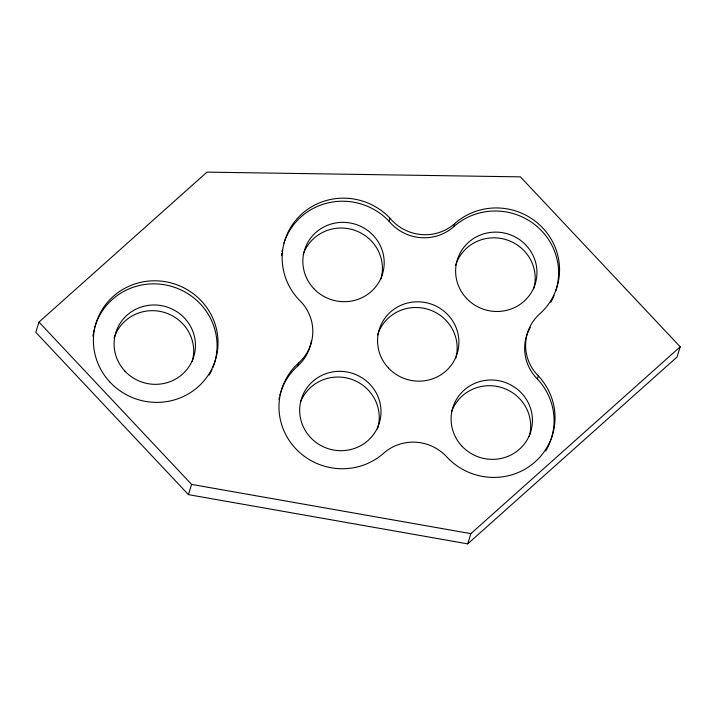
<?xml version="1.0" encoding="UTF-8"?>
<svg xmlns="http://www.w3.org/2000/svg" width="716" height="716" viewBox="0 0 716 716"><rect width="100%" height="100%" fill="white"/><g stroke="black" fill="none" stroke-linecap="round" stroke-linejoin="round"><path stroke-width="1.07" d="M38.968 322.084L35.8 332.322L188.415 494.631L467.709 543.874L677.032 357.024L680.2 346.795L520.416 176.861L206.969 172.126L38.968 322.084L191.584 484.401L470.877 533.644L680.2 346.795M188.415 494.631L191.584 484.401M281.093 391.24A62.471 60.636 17.2 0 1 297.865 365.84L298.814 362.779A44.58 43.273 17.2 0 0 298.885 299.646A62.471 60.636 17.2 0 1 302 213.78A62.471 60.636 17.2 0 1 390.059 218.264A44.58 43.273 17.2 0 0 454.767 223.571A62.471 60.636 17.2 0 1 542.835 228.046A62.471 60.636 17.2 0 1 539.721 313.912A44.499 43.202 17.2 0 0 538.316 375.936A62.471 60.636 17.2 0 1 535.201 461.802A62.471 60.636 17.2 0 1 447.133 457.318A44.508 43.202 17.2 0 0 383.767 453.121A62.471 60.636 17.2 0 1 295.699 448.646A62.471 60.636 17.2 0 1 298.814 362.779M283.948 243.243A62.471 60.636 17.2 0 1 389.11 221.325L390.059 218.264M389.11 221.325A44.58 43.273 17.2 0 0 453.819 226.632L454.767 223.571M467.709 543.874L470.877 533.644M551.356 438.46A62.471 60.636 17.2 0 0 537.367 378.997L538.316 375.936M551.034 439.463A62.471 60.636 17.2 0 1 545.717 450.999M537.367 378.997A44.499 43.202 17.2 0 1 530.296 327.373M278.989 399.421A62.471 60.636 17.2 0 1 279.401 397.335M279.893 395.268A62.471 60.636 17.2 0 1 280.762 392.234M311.433 340.503A44.58 43.273 17.2 0 1 297.865 365.84M95.514 324.885A62.471 60.636 17.2 0 1 175.581 287.698A62.471 60.636 17.2 0 1 212.938 367.406M212.115 369.366A62.471 60.636 17.2 0 1 209.242 375.059M92.928 336.225A62.471 60.636 17.2 0 1 93.232 334.112M93.617 332.018A62.471 60.636 17.2 0 1 94.064 329.942M94.593 327.892A62.471 60.636 17.2 0 1 95.192 325.878M281.451 255.693A62.471 60.636 17.2 0 1 281.683 253.58M281.988 251.477A62.471 60.636 17.2 0 1 282.364 249.383M554.059 295.538A62.471 60.636 17.2 0 1 550.774 302.206M453.819 226.632A62.471 60.636 17.2 0 1 529.339 220.805A62.471 60.636 17.2 0 1 555.876 290.58M303.199 254.484A40.776 39.577 17.2 0 1 353.668 229.97A40.776 39.577 17.2 0 1 380.939 278.989M451.447 412.156A40.776 39.577 17.2 0 1 501.916 387.642A40.776 39.577 17.2 0 1 529.196 436.662M300.362 402.508A40.776 39.577 17.2 0 1 351.493 379.301A40.776 39.577 17.2 0 1 377.466 428.965M455.645 265.251A40.776 39.577 17.2 0 1 505.935 239.6A40.776 39.577 17.2 0 1 533.715 288.772M377.592 334.927A40.776 39.577 17.2 0 1 427.882 309.276A40.776 39.577 17.2 0 1 455.662 358.447M114.121 338.104A40.776 39.577 17.2 0 1 164.411 312.453A40.776 39.577 17.2 0 1 192.192 361.625M462.017 446.247A40.776 39.577 17.2 0 0 530.663 431.945A40.776 39.577 17.2 0 0 482.647 380.867A40.776 39.577 17.2 0 0 462.017 446.247M310.592 437.574A40.776 39.577 17.2 0 0 379.229 423.263A40.776 39.577 17.2 0 0 331.213 372.195A40.776 39.577 17.2 0 0 310.592 437.574M125.014 371.219A40.776 39.577 17.2 0 0 193.66 356.908A40.776 39.577 17.2 0 0 145.643 305.839A40.776 39.577 17.2 0 0 125.014 371.219M313.769 288.575A40.776 39.577 17.2 0 0 382.416 274.273A40.776 39.577 17.2 0 0 334.39 223.204A40.776 39.577 17.2 0 0 313.769 288.575M466.537 298.366A40.776 39.577 17.2 0 0 535.183 284.055A40.776 39.577 17.2 0 0 487.166 232.986A40.776 39.577 17.2 0 0 466.537 298.366M388.484 368.042A40.776 39.577 17.2 0 0 457.13 353.731A40.776 39.577 17.2 0 0 409.113 302.662A40.776 39.577 17.2 0 0 388.484 368.042M110.13 382.29A62.471 60.636 17.2 0 0 215.292 360.372A62.471 60.636 17.2 0 0 141.732 282.122A62.471 60.636 17.2 0 0 110.13 382.29"/></g></svg>
